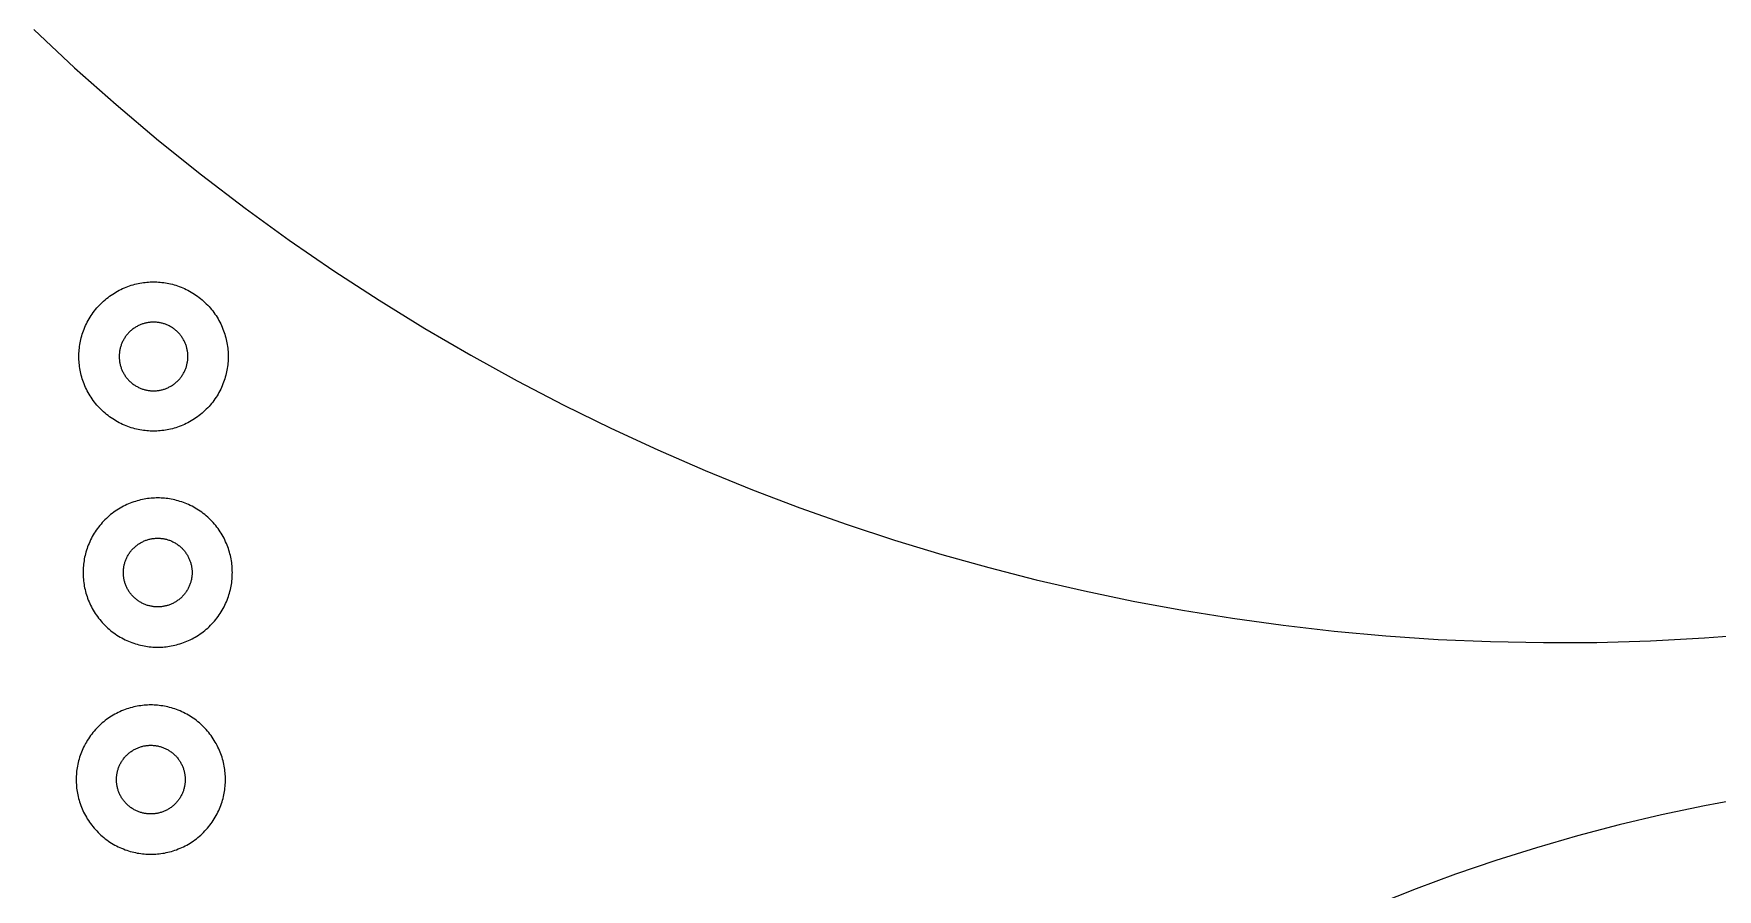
# Model space of a CAD drawing. Header units: millimetres. Extents: x -200 to 233, y -111 to 195.
# Drawn here: x 13.41 to 62.43, y 34.5 to 59.41 of the extents above; entities that cross this region are included whole.
import ezdxf

# ---------------------------------------------------------------- set-up
doc = ezdxf.new("R2010")
doc.units = ezdxf.units.MM
doc.header["$MEASUREMENT"] = 0
doc.layers.add('Default', color=18, linetype='Continuous', true_color=0x000000)

msp = doc.modelspace()

# ---------------------------------------------------------------- linework, layer by layer
at = {"layer": 'Default', "color": 1, "true_color": 0xff0000}
for points in [[(13.412, 59.531), (14.599, 58.421), (15.81, 57.346), (17.042, 56.305), (18.294, 55.301), (19.564, 54.333), (20.852, 53.401), (22.154, 52.507), (23.471, 51.649), (24.801, 50.829), (26.142, 50.046), (27.492, 49.301), (28.85, 48.593), (30.215, 47.923), (31.586, 47.289), (32.96, 46.692), (34.337, 46.132), (35.716, 45.608), (37.094, 45.12), (38.472, 44.667), (39.847, 44.249), (41.22, 43.865), (42.6, 43.511), (44, 43.186), (45.42, 42.889), (46.858, 42.623), (48.314, 42.387), (49.786, 42.184), (51.275, 42.013), (52.779, 41.877), (54.296, 41.775), (55.826, 41.709), (57.368, 41.679), (58.921, 41.687), (60.482, 41.732), (62.051, 41.816), (63.627, 41.94)], [(63.311, 37.161), (62.052, 36.927), (60.807, 36.664), (59.575, 36.372), (58.359, 36.052), (57.159, 35.706), (55.975, 35.333), (54.809, 34.935), (53.661, 34.513), (52.532, 34.068)]]:
    msp.add_lwpolyline(points, dxfattribs=at)
for points in [[(14.729, 50.011), (14.729, 50.06), (14.731, 50.108), (14.734, 50.157), (14.738, 50.207), (14.743, 50.256), (14.749, 50.306), (14.756, 50.356), (14.765, 50.407), (14.775, 50.457), (14.786, 50.508), (14.799, 50.559), (14.813, 50.609), (14.828, 50.66), (14.844, 50.71), (14.862, 50.761), (14.881, 50.811), (14.902, 50.861), (14.924, 50.911), (14.947, 50.96), (14.972, 51.009), (14.997, 51.058), (15.025, 51.106), (15.053, 51.153), (15.083, 51.2), (15.114, 51.247), (15.146, 51.292), (15.18, 51.337), (15.215, 51.381), (15.251, 51.424), (15.288, 51.466), (15.326, 51.508), (15.365, 51.548), (15.406, 51.587), (15.447, 51.625), (15.489, 51.662), (15.532, 51.698), (15.576, 51.733), (15.621, 51.767), (15.666, 51.799), (15.713, 51.83), (15.76, 51.86), (15.807, 51.888), (15.855, 51.916), (15.904, 51.942), (15.953, 51.966), (16.002, 51.989), (16.052, 52.011), (16.102, 52.032), (16.152, 52.051), (16.203, 52.069), (16.253, 52.085), (16.304, 52.1), (16.355, 52.114), (16.405, 52.127), (16.456, 52.138), (16.506, 52.148), (16.557, 52.157), (16.607, 52.164), (16.657, 52.17), (16.707, 52.176), (16.756, 52.179), (16.805, 52.182), (16.854, 52.184), (16.902, 52.184), (16.95, 52.184), (16.999, 52.182), (17.048, 52.179), (17.097, 52.176), (17.147, 52.17), (17.197, 52.164), (17.247, 52.157), (17.297, 52.148), (17.348, 52.138), (17.398, 52.127), (17.449, 52.114), (17.5, 52.1), (17.55, 52.085), (17.601, 52.069), (17.651, 52.051), (17.702, 52.032), (17.752, 52.011), (17.801, 51.989), (17.851, 51.966), (17.9, 51.942), (17.948, 51.916), (17.997, 51.888), (18.044, 51.86), (18.091, 51.83), (18.137, 51.799), (18.183, 51.767), (18.228, 51.733), (18.272, 51.698), (18.315, 51.662), (18.357, 51.625), (18.398, 51.587), (18.438, 51.548), (18.478, 51.508), (18.516, 51.466), (18.553, 51.424), (18.589, 51.381), (18.624, 51.337), (18.657, 51.292), (18.69, 51.247), (18.721, 51.2), (18.75, 51.153), (18.779, 51.106), (18.806, 51.058), (18.832, 51.009), (18.857, 50.96), (18.88, 50.911), (18.902, 50.861), (18.922, 50.811), (18.941, 50.761), (18.959, 50.71), (18.976, 50.66), (18.991, 50.609), (19.005, 50.559), (19.017, 50.508), (19.029, 50.457), (19.039, 50.407), (19.047, 50.356), (19.055, 50.306), (19.061, 50.256), (19.066, 50.207), (19.07, 50.157), (19.073, 50.108), (19.074, 50.06), (19.075, 50.011), (19.074, 49.963), (19.073, 49.914), (19.07, 49.865), (19.066, 49.816), (19.061, 49.766), (19.055, 49.716), (19.047, 49.666), (19.039, 49.616), (19.029, 49.565), (19.017, 49.515), (19.005, 49.464), (18.991, 49.413), (18.976, 49.363), (18.959, 49.312), (18.941, 49.262), (18.922, 49.211), (18.902, 49.161), (18.88, 49.112), (18.857, 49.062), (18.832, 49.013), (18.806, 48.965), (18.779, 48.917), (18.75, 48.869), (18.721, 48.822), (18.69, 48.776), (18.657, 48.73), (18.624, 48.686), (18.589, 48.642), (18.553, 48.598), (18.516, 48.556), (18.478, 48.515), (18.438, 48.475), (18.398, 48.435), (18.357, 48.397), (18.315, 48.36), (18.272, 48.324), (18.228, 48.289), (18.183, 48.256), (18.137, 48.224), (18.091, 48.192), (18.044, 48.163), (17.997, 48.134), (17.948, 48.107), (17.9, 48.081), (17.851, 48.056), (17.801, 48.033), (17.752, 48.011), (17.702, 47.991), (17.651, 47.972), (17.601, 47.954), (17.55, 47.937), (17.5, 47.922), (17.449, 47.908), (17.398, 47.896), (17.348, 47.884), (17.297, 47.875), (17.247, 47.866), (17.197, 47.858), (17.147, 47.852), (17.097, 47.847), (17.048, 47.843), (16.999, 47.84), (16.95, 47.839), (16.902, 47.838), (16.854, 47.839), (16.805, 47.84), (16.756, 47.843), (16.707, 47.847), (16.657, 47.852), (16.607, 47.858), (16.557, 47.866), (16.506, 47.875), (16.456, 47.884), (16.405, 47.896), (16.355, 47.908), (16.304, 47.922), (16.253, 47.937), (16.203, 47.954), (16.152, 47.972), (16.102, 47.991), (16.052, 48.011), (16.002, 48.033), (15.953, 48.056), (15.904, 48.081), (15.855, 48.107), (15.807, 48.134), (15.76, 48.163), (15.713, 48.192), (15.666, 48.224), (15.621, 48.256), (15.576, 48.289), (15.532, 48.324), (15.489, 48.36), (15.447, 48.397), (15.406, 48.435), (15.365, 48.475), (15.326, 48.515), (15.288, 48.556), (15.251, 48.598), (15.215, 48.642), (15.18, 48.686), (15.146, 48.73), (15.114, 48.776), (15.083, 48.822), (15.053, 48.869), (15.025, 48.917), (14.997, 48.965), (14.972, 49.013), (14.947, 49.062), (14.924, 49.112), (14.902, 49.161), (14.881, 49.211), (14.862, 49.262), (14.844, 49.312), (14.828, 49.363), (14.813, 49.413), (14.799, 49.464), (14.786, 49.515), (14.775, 49.565), (14.765, 49.616), (14.756, 49.666), (14.749, 49.716), (14.743, 49.766), (14.738, 49.816), (14.734, 49.865), (14.731, 49.914), (14.729, 49.963)], [(15.902, 50.011), (15.902, 49.989), (15.903, 49.967), (15.904, 49.944), (15.906, 49.921), (15.908, 49.899), (15.911, 49.876), (15.915, 49.853), (15.919, 49.829), (15.923, 49.806), (15.928, 49.783), (15.934, 49.759), (15.94, 49.736), (15.947, 49.713), (15.955, 49.69), (15.963, 49.666), (15.972, 49.643), (15.981, 49.62), (15.992, 49.597), (16.002, 49.575), (16.014, 49.552), (16.025, 49.53), (16.038, 49.508), (16.051, 49.486), (16.065, 49.464), (16.079, 49.443), (16.094, 49.422), (16.109, 49.401), (16.125, 49.381), (16.142, 49.361), (16.159, 49.342), (16.177, 49.323), (16.195, 49.304), (16.213, 49.286), (16.232, 49.269), (16.252, 49.251), (16.272, 49.235), (16.292, 49.219), (16.312, 49.203), (16.333, 49.189), (16.355, 49.174), (16.376, 49.161), (16.398, 49.147), (16.42, 49.135), (16.443, 49.123), (16.465, 49.112), (16.488, 49.101), (16.511, 49.091), (16.534, 49.081), (16.557, 49.073), (16.58, 49.064), (16.603, 49.057), (16.627, 49.05), (16.65, 49.044), (16.673, 49.038), (16.697, 49.033), (16.72, 49.028), (16.743, 49.024), (16.766, 49.021), (16.789, 49.018), (16.812, 49.015), (16.835, 49.014), (16.857, 49.012), (16.88, 49.012), (16.902, 49.011), (16.924, 49.012), (16.946, 49.012), (16.969, 49.014), (16.992, 49.015), (17.015, 49.018), (17.038, 49.021), (17.061, 49.024), (17.084, 49.028), (17.107, 49.033), (17.13, 49.038), (17.154, 49.044), (17.177, 49.05), (17.2, 49.057), (17.224, 49.064), (17.247, 49.073), (17.27, 49.081), (17.293, 49.091), (17.316, 49.101), (17.339, 49.112), (17.361, 49.123), (17.383, 49.135), (17.406, 49.147), (17.427, 49.161), (17.449, 49.174), (17.47, 49.189), (17.491, 49.203), (17.512, 49.219), (17.532, 49.235), (17.552, 49.251), (17.571, 49.269), (17.59, 49.286), (17.609, 49.304), (17.627, 49.323), (17.645, 49.342), (17.662, 49.361), (17.678, 49.381), (17.694, 49.401), (17.71, 49.422), (17.725, 49.443), (17.739, 49.464), (17.753, 49.486), (17.766, 49.508), (17.778, 49.53), (17.79, 49.552), (17.801, 49.575), (17.812, 49.597), (17.822, 49.62), (17.832, 49.643), (17.84, 49.666), (17.849, 49.69), (17.856, 49.713), (17.863, 49.736), (17.87, 49.759), (17.875, 49.783), (17.881, 49.806), (17.885, 49.829), (17.889, 49.853), (17.893, 49.876), (17.895, 49.899), (17.898, 49.921), (17.9, 49.944), (17.901, 49.967), (17.902, 49.989), (17.902, 50.011), (17.902, 50.033), (17.901, 50.056), (17.9, 50.078), (17.898, 50.101), (17.895, 50.124), (17.893, 50.147), (17.889, 50.17), (17.885, 50.193), (17.881, 50.216), (17.875, 50.24), (17.87, 50.263), (17.863, 50.286), (17.856, 50.31), (17.849, 50.333), (17.84, 50.356), (17.832, 50.379), (17.822, 50.402), (17.812, 50.425), (17.801, 50.448), (17.79, 50.471), (17.778, 50.493), (17.766, 50.515), (17.753, 50.537), (17.739, 50.558), (17.725, 50.58), (17.71, 50.601), (17.694, 50.621), (17.678, 50.642), (17.662, 50.661), (17.645, 50.681), (17.627, 50.7), (17.609, 50.718), (17.59, 50.736), (17.571, 50.754), (17.552, 50.771), (17.532, 50.788), (17.512, 50.804), (17.491, 50.819), (17.47, 50.834), (17.449, 50.848), (17.427, 50.862), (17.406, 50.875), (17.383, 50.888), (17.361, 50.9), (17.339, 50.911), (17.316, 50.922), (17.293, 50.932), (17.27, 50.941), (17.247, 50.95), (17.224, 50.958), (17.2, 50.966), (17.177, 50.973), (17.154, 50.979), (17.13, 50.985), (17.107, 50.99), (17.084, 50.995), (17.061, 50.999), (17.038, 51.002), (17.015, 51.005), (16.992, 51.007), (16.969, 51.009), (16.946, 51.01), (16.924, 51.011), (16.902, 51.011), (16.88, 51.011), (16.857, 51.01), (16.835, 51.009), (16.812, 51.007), (16.789, 51.005), (16.766, 51.002), (16.743, 50.999), (16.72, 50.995), (16.697, 50.99), (16.673, 50.985), (16.65, 50.979), (16.627, 50.973), (16.603, 50.966), (16.58, 50.958), (16.557, 50.95), (16.534, 50.941), (16.511, 50.932), (16.488, 50.922), (16.465, 50.911), (16.443, 50.9), (16.42, 50.888), (16.398, 50.875), (16.376, 50.862), (16.355, 50.848), (16.333, 50.834), (16.312, 50.819), (16.292, 50.804), (16.272, 50.788), (16.252, 50.771), (16.232, 50.754), (16.213, 50.736), (16.195, 50.718), (16.177, 50.7), (16.159, 50.681), (16.142, 50.661), (16.125, 50.642), (16.109, 50.621), (16.094, 50.601), (16.079, 50.58), (16.065, 50.558), (16.051, 50.537), (16.038, 50.515), (16.025, 50.493), (16.014, 50.471), (16.002, 50.448), (15.992, 50.425), (15.981, 50.402), (15.972, 50.379), (15.963, 50.356), (15.955, 50.333), (15.947, 50.31), (15.94, 50.286), (15.934, 50.263), (15.928, 50.24), (15.923, 50.216), (15.919, 50.193), (15.915, 50.17), (15.911, 50.147), (15.908, 50.124), (15.906, 50.101), (15.904, 50.078), (15.903, 50.056), (15.902, 50.033)], [(19.196, 43.719), (19.195, 43.768), (19.194, 43.816), (19.191, 43.865), (19.187, 43.915), (19.182, 43.964), (19.176, 44.014), (19.168, 44.064), (19.16, 44.115), (19.15, 44.165), (19.138, 44.216), (19.126, 44.267), (19.112, 44.317), (19.097, 44.368), (19.08, 44.419), (19.063, 44.469), (19.043, 44.519), (19.023, 44.569), (19.001, 44.619), (18.978, 44.668), (18.953, 44.717), (18.927, 44.766), (18.9, 44.814), (18.872, 44.862), (18.842, 44.908), (18.811, 44.955), (18.778, 45), (18.745, 45.045), (18.71, 45.089), (18.674, 45.132), (18.637, 45.174), (18.599, 45.216), (18.559, 45.256), (18.519, 45.295), (18.478, 45.333), (18.436, 45.37), (18.393, 45.406), (18.349, 45.441), (18.304, 45.475), (18.258, 45.507), (18.212, 45.538), (18.165, 45.568), (18.118, 45.596), (18.07, 45.624), (18.021, 45.65), (17.972, 45.674), (17.923, 45.697), (17.873, 45.719), (17.823, 45.74), (17.773, 45.759), (17.722, 45.777), (17.671, 45.793), (17.621, 45.808), (17.57, 45.822), (17.519, 45.835), (17.469, 45.846), (17.418, 45.856), (17.368, 45.865), (17.318, 45.872), (17.268, 45.879), (17.218, 45.884), (17.169, 45.887), (17.12, 45.89), (17.071, 45.892), (17.023, 45.892), (16.975, 45.892), (16.926, 45.89), (16.877, 45.887), (16.828, 45.884), (16.778, 45.879), (16.728, 45.872), (16.678, 45.865), (16.627, 45.856), (16.577, 45.846), (16.526, 45.835), (16.476, 45.822), (16.425, 45.808), (16.374, 45.793), (16.324, 45.777), (16.273, 45.759), (16.223, 45.74), (16.173, 45.719), (16.123, 45.697), (16.074, 45.674), (16.025, 45.65), (15.976, 45.624), (15.928, 45.596), (15.881, 45.568), (15.834, 45.538), (15.788, 45.507), (15.742, 45.475), (15.697, 45.441), (15.653, 45.406), (15.61, 45.37), (15.568, 45.333), (15.527, 45.295), (15.486, 45.256), (15.447, 45.216), (15.409, 45.174), (15.372, 45.132), (15.336, 45.089), (15.301, 45.045), (15.267, 45), (15.235, 44.955), (15.204, 44.908), (15.174, 44.862), (15.146, 44.814), (15.119, 44.766), (15.093, 44.717), (15.068, 44.668), (15.045, 44.619), (15.023, 44.569), (15.002, 44.519), (14.983, 44.469), (14.965, 44.419), (14.949, 44.368), (14.934, 44.317), (14.92, 44.267), (14.907, 44.216), (14.896, 44.165), (14.886, 44.115), (14.877, 44.064), (14.87, 44.014), (14.864, 43.964), (14.859, 43.915), (14.855, 43.865), (14.852, 43.816), (14.85, 43.768), (14.85, 43.719), (14.85, 43.671), (14.852, 43.622), (14.855, 43.573), (14.859, 43.524), (14.864, 43.474), (14.87, 43.424), (14.877, 43.374), (14.886, 43.324), (14.896, 43.273), (14.907, 43.223), (14.92, 43.172), (14.934, 43.121), (14.949, 43.071), (14.965, 43.02), (14.983, 42.97), (15.002, 42.919), (15.023, 42.869), (15.045, 42.82), (15.068, 42.77), (15.093, 42.721), (15.119, 42.673), (15.146, 42.625), (15.174, 42.577), (15.204, 42.53), (15.235, 42.484), (15.267, 42.438), (15.301, 42.394), (15.336, 42.35), (15.372, 42.307), (15.409, 42.264), (15.447, 42.223), (15.486, 42.183), (15.527, 42.143), (15.568, 42.105), (15.61, 42.068), (15.653, 42.032), (15.697, 41.998), (15.742, 41.964), (15.788, 41.932), (15.834, 41.9), (15.881, 41.871), (15.928, 41.842), (15.976, 41.815), (16.025, 41.789), (16.074, 41.764), (16.123, 41.741), (16.173, 41.719), (16.223, 41.699), (16.273, 41.68), (16.324, 41.662), (16.374, 41.645), (16.425, 41.63), (16.476, 41.616), (16.526, 41.604), (16.577, 41.593), (16.627, 41.583), (16.678, 41.574), (16.728, 41.566), (16.778, 41.56), (16.828, 41.555), (16.877, 41.551), (16.926, 41.548), (16.975, 41.547), (17.023, 41.546), (17.071, 41.547), (17.12, 41.548), (17.169, 41.551), (17.218, 41.555), (17.268, 41.56), (17.318, 41.566), (17.368, 41.574), (17.418, 41.583), (17.469, 41.593), (17.519, 41.604), (17.57, 41.616), (17.621, 41.63), (17.671, 41.645), (17.722, 41.662), (17.773, 41.68), (17.823, 41.699), (17.873, 41.719), (17.923, 41.741), (17.972, 41.764), (18.021, 41.789), (18.07, 41.815), (18.118, 41.842), (18.165, 41.871), (18.212, 41.9), (18.258, 41.932), (18.304, 41.964), (18.349, 41.998), (18.393, 42.032), (18.436, 42.068), (18.478, 42.105), (18.519, 42.143), (18.559, 42.183), (18.599, 42.223), (18.637, 42.264), (18.674, 42.307), (18.71, 42.35), (18.745, 42.394), (18.778, 42.438), (18.811, 42.484), (18.842, 42.53), (18.872, 42.577), (18.9, 42.625), (18.927, 42.673), (18.953, 42.721), (18.978, 42.77), (19.001, 42.82), (19.023, 42.869), (19.043, 42.919), (19.063, 42.97), (19.08, 43.02), (19.097, 43.071), (19.112, 43.121), (19.126, 43.172), (19.138, 43.223), (19.15, 43.273), (19.16, 43.324), (19.168, 43.374), (19.176, 43.424), (19.182, 43.474), (19.187, 43.524), (19.191, 43.573), (19.194, 43.622), (19.195, 43.671)], [(18.023, 43.719), (18.023, 43.697), (18.022, 43.675), (18.021, 43.652), (18.019, 43.629), (18.017, 43.607), (18.014, 43.584), (18.01, 43.561), (18.006, 43.537), (18.002, 43.514), (17.996, 43.491), (17.991, 43.467), (17.984, 43.444), (17.977, 43.421), (17.97, 43.398), (17.962, 43.374), (17.953, 43.351), (17.943, 43.328), (17.933, 43.305), (17.922, 43.283), (17.911, 43.26), (17.899, 43.238), (17.887, 43.216), (17.874, 43.194), (17.86, 43.172), (17.846, 43.151), (17.831, 43.13), (17.815, 43.109), (17.799, 43.089), (17.783, 43.069), (17.766, 43.05), (17.748, 43.031), (17.73, 43.012), (17.711, 42.994), (17.692, 42.977), (17.673, 42.96), (17.653, 42.943), (17.633, 42.927), (17.612, 42.912), (17.591, 42.897), (17.57, 42.882), (17.549, 42.869), (17.527, 42.855), (17.505, 42.843), (17.482, 42.831), (17.46, 42.82), (17.437, 42.809), (17.414, 42.799), (17.391, 42.79), (17.368, 42.781), (17.345, 42.773), (17.321, 42.765), (17.298, 42.758), (17.275, 42.752), (17.251, 42.746), (17.228, 42.741), (17.205, 42.736), (17.182, 42.732), (17.159, 42.729), (17.136, 42.726), (17.113, 42.723), (17.09, 42.722), (17.067, 42.72), (17.045, 42.72), (17.023, 42.719), (17.001, 42.72), (16.978, 42.72), (16.956, 42.722), (16.933, 42.723), (16.91, 42.726), (16.887, 42.729), (16.864, 42.732), (16.841, 42.736), (16.818, 42.741), (16.794, 42.746), (16.771, 42.752), (16.748, 42.758), (16.724, 42.765), (16.701, 42.773), (16.678, 42.781), (16.655, 42.79), (16.632, 42.799), (16.609, 42.809), (16.586, 42.82), (16.564, 42.831), (16.541, 42.843), (16.519, 42.855), (16.497, 42.869), (16.476, 42.882), (16.454, 42.897), (16.433, 42.912), (16.413, 42.927), (16.393, 42.943), (16.373, 42.96), (16.353, 42.977), (16.334, 42.994), (16.316, 43.012), (16.298, 43.031), (16.28, 43.05), (16.263, 43.069), (16.247, 43.089), (16.231, 43.109), (16.215, 43.13), (16.2, 43.151), (16.186, 43.172), (16.172, 43.194), (16.159, 43.216), (16.147, 43.238), (16.135, 43.26), (16.123, 43.283), (16.113, 43.305), (16.103, 43.328), (16.093, 43.351), (16.084, 43.374), (16.076, 43.398), (16.068, 43.421), (16.061, 43.444), (16.055, 43.467), (16.049, 43.491), (16.044, 43.514), (16.04, 43.537), (16.036, 43.561), (16.032, 43.584), (16.029, 43.607), (16.027, 43.629), (16.025, 43.652), (16.024, 43.675), (16.023, 43.697), (16.023, 43.719), (16.023, 43.742), (16.024, 43.764), (16.025, 43.786), (16.027, 43.809), (16.029, 43.832), (16.032, 43.855), (16.036, 43.878), (16.04, 43.901), (16.044, 43.925), (16.049, 43.948), (16.055, 43.971), (16.061, 43.994), (16.068, 44.018), (16.076, 44.041), (16.084, 44.064), (16.093, 44.087), (16.103, 44.11), (16.113, 44.133), (16.123, 44.156), (16.135, 44.179), (16.147, 44.201), (16.159, 44.223), (16.172, 44.245), (16.186, 44.267), (16.2, 44.288), (16.215, 44.309), (16.231, 44.329), (16.247, 44.35), (16.263, 44.369), (16.28, 44.389), (16.298, 44.408), (16.316, 44.426), (16.334, 44.444), (16.353, 44.462), (16.373, 44.479), (16.393, 44.496), (16.413, 44.512), (16.433, 44.527), (16.454, 44.542), (16.476, 44.556), (16.497, 44.57), (16.519, 44.583), (16.541, 44.596), (16.564, 44.608), (16.586, 44.619), (16.609, 44.63), (16.632, 44.64), (16.655, 44.649), (16.678, 44.658), (16.701, 44.666), (16.724, 44.674), (16.748, 44.681), (16.771, 44.687), (16.794, 44.693), (16.818, 44.698), (16.841, 44.703), (16.864, 44.707), (16.887, 44.71), (16.91, 44.713), (16.933, 44.715), (16.956, 44.717), (16.978, 44.718), (17.001, 44.719), (17.023, 44.719), (17.045, 44.719), (17.067, 44.718), (17.09, 44.717), (17.113, 44.715), (17.136, 44.713), (17.159, 44.71), (17.182, 44.707), (17.205, 44.703), (17.228, 44.698), (17.251, 44.693), (17.275, 44.687), (17.298, 44.681), (17.321, 44.674), (17.345, 44.666), (17.368, 44.658), (17.391, 44.649), (17.414, 44.64), (17.437, 44.63), (17.46, 44.619), (17.482, 44.608), (17.505, 44.596), (17.527, 44.583), (17.549, 44.57), (17.57, 44.556), (17.591, 44.542), (17.612, 44.527), (17.633, 44.512), (17.653, 44.496), (17.673, 44.479), (17.692, 44.462), (17.711, 44.444), (17.73, 44.426), (17.748, 44.408), (17.766, 44.389), (17.783, 44.369), (17.799, 44.35), (17.815, 44.329), (17.831, 44.309), (17.846, 44.288), (17.86, 44.267), (17.874, 44.245), (17.887, 44.223), (17.899, 44.201), (17.911, 44.179), (17.922, 44.156), (17.933, 44.133), (17.943, 44.11), (17.953, 44.087), (17.962, 44.064), (17.97, 44.041), (17.977, 44.018), (17.984, 43.994), (17.991, 43.971), (17.996, 43.948), (18.002, 43.925), (18.006, 43.901), (18.01, 43.878), (18.014, 43.855), (18.017, 43.832), (18.019, 43.809), (18.021, 43.786), (18.022, 43.764), (18.023, 43.742)], [(18.995, 37.69), (18.994, 37.738), (18.993, 37.787), (18.99, 37.836), (18.986, 37.885), (18.981, 37.935), (18.975, 37.985), (18.967, 38.035), (18.959, 38.086), (18.949, 38.136), (18.937, 38.187), (18.925, 38.237), (18.911, 38.288), (18.896, 38.339), (18.879, 38.389), (18.862, 38.44), (18.842, 38.49), (18.822, 38.54), (18.8, 38.59), (18.777, 38.639), (18.752, 38.688), (18.726, 38.737), (18.699, 38.785), (18.671, 38.832), (18.641, 38.879), (18.61, 38.925), (18.577, 38.971), (18.544, 39.016), (18.509, 39.06), (18.473, 39.103), (18.436, 39.145), (18.398, 39.186), (18.358, 39.227), (18.318, 39.266), (18.277, 39.304), (18.235, 39.341), (18.192, 39.377), (18.148, 39.412), (18.103, 39.446), (18.057, 39.478), (18.011, 39.509), (17.964, 39.539), (17.917, 39.567), (17.869, 39.594), (17.82, 39.62), (17.771, 39.645), (17.722, 39.668), (17.672, 39.69), (17.622, 39.711), (17.572, 39.73), (17.521, 39.748), (17.471, 39.764), (17.42, 39.779), (17.369, 39.793), (17.318, 39.806), (17.268, 39.817), (17.217, 39.827), (17.167, 39.836), (17.117, 39.843), (17.067, 39.849), (17.017, 39.854), (16.968, 39.858), (16.919, 39.861), (16.87, 39.863), (16.822, 39.863), (16.774, 39.863), (16.725, 39.861), (16.676, 39.858), (16.627, 39.854), (16.577, 39.849), (16.527, 39.843), (16.477, 39.836), (16.427, 39.827), (16.376, 39.817), (16.325, 39.806), (16.275, 39.793), (16.224, 39.779), (16.173, 39.764), (16.123, 39.748), (16.072, 39.73), (16.022, 39.711), (15.972, 39.69), (15.922, 39.668), (15.873, 39.645), (15.824, 39.62), (15.775, 39.594), (15.727, 39.567), (15.68, 39.539), (15.633, 39.509), (15.587, 39.478), (15.541, 39.446), (15.496, 39.412), (15.452, 39.377), (15.409, 39.341), (15.367, 39.304), (15.326, 39.266), (15.285, 39.227), (15.246, 39.186), (15.208, 39.145), (15.171, 39.103), (15.135, 39.06), (15.1, 39.016), (15.067, 38.971), (15.034, 38.925), (15.003, 38.879), (14.973, 38.832), (14.945, 38.785), (14.918, 38.737), (14.892, 38.688), (14.867, 38.639), (14.844, 38.59), (14.822, 38.54), (14.801, 38.49), (14.782, 38.44), (14.764, 38.389), (14.748, 38.339), (14.733, 38.288), (14.719, 38.237), (14.706, 38.187), (14.695, 38.136), (14.685, 38.086), (14.676, 38.035), (14.669, 37.985), (14.663, 37.935), (14.658, 37.885), (14.654, 37.836), (14.651, 37.787), (14.649, 37.738), (14.649, 37.69), (14.649, 37.642), (14.651, 37.593), (14.654, 37.544), (14.658, 37.495), (14.663, 37.445), (14.669, 37.395), (14.676, 37.345), (14.685, 37.295), (14.695, 37.244), (14.706, 37.194), (14.719, 37.143), (14.733, 37.092), (14.748, 37.042), (14.764, 36.991), (14.782, 36.94), (14.801, 36.89), (14.822, 36.84), (14.844, 36.79), (14.867, 36.741), (14.892, 36.692), (14.918, 36.643), (14.945, 36.595), (14.973, 36.548), (15.003, 36.501), (15.034, 36.455), (15.067, 36.409), (15.1, 36.364), (15.135, 36.32), (15.171, 36.277), (15.208, 36.235), (15.246, 36.194), (15.285, 36.154), (15.326, 36.114), (15.367, 36.076), (15.409, 36.039), (15.452, 36.003), (15.496, 35.968), (15.541, 35.935), (15.587, 35.902), (15.633, 35.871), (15.68, 35.841), (15.727, 35.813), (15.775, 35.786), (15.824, 35.76), (15.873, 35.735), (15.922, 35.712), (15.972, 35.69), (16.022, 35.67), (16.072, 35.65), (16.123, 35.633), (16.173, 35.616), (16.224, 35.601), (16.275, 35.587), (16.325, 35.575), (16.376, 35.563), (16.427, 35.553), (16.477, 35.545), (16.527, 35.537), (16.577, 35.531), (16.627, 35.526), (16.676, 35.522), (16.725, 35.519), (16.774, 35.518), (16.822, 35.517), (16.87, 35.518), (16.919, 35.519), (16.968, 35.522), (17.017, 35.526), (17.067, 35.531), (17.117, 35.537), (17.167, 35.545), (17.217, 35.553), (17.268, 35.563), (17.318, 35.575), (17.369, 35.587), (17.42, 35.601), (17.471, 35.616), (17.521, 35.633), (17.572, 35.65), (17.622, 35.67), (17.672, 35.69), (17.722, 35.712), (17.771, 35.735), (17.82, 35.76), (17.869, 35.786), (17.917, 35.813), (17.964, 35.841), (18.011, 35.871), (18.057, 35.902), (18.103, 35.935), (18.148, 35.968), (18.192, 36.003), (18.235, 36.039), (18.277, 36.076), (18.318, 36.114), (18.358, 36.154), (18.398, 36.194), (18.436, 36.235), (18.473, 36.277), (18.509, 36.32), (18.544, 36.364), (18.577, 36.409), (18.61, 36.455), (18.641, 36.501), (18.671, 36.548), (18.699, 36.595), (18.726, 36.643), (18.752, 36.692), (18.777, 36.741), (18.8, 36.79), (18.822, 36.84), (18.842, 36.89), (18.862, 36.94), (18.879, 36.991), (18.896, 37.042), (18.911, 37.092), (18.925, 37.143), (18.937, 37.194), (18.949, 37.244), (18.959, 37.295), (18.967, 37.345), (18.975, 37.395), (18.981, 37.445), (18.986, 37.495), (18.99, 37.544), (18.993, 37.593), (18.994, 37.642)], [(17.822, 37.69), (17.822, 37.668), (17.821, 37.646), (17.82, 37.623), (17.818, 37.6), (17.816, 37.577), (17.813, 37.554), (17.809, 37.531), (17.805, 37.508), (17.801, 37.485), (17.795, 37.462), (17.79, 37.438), (17.783, 37.415), (17.776, 37.392), (17.769, 37.368), (17.761, 37.345), (17.752, 37.322), (17.742, 37.299), (17.732, 37.276), (17.722, 37.253), (17.71, 37.231), (17.698, 37.208), (17.686, 37.186), (17.673, 37.164), (17.659, 37.143), (17.645, 37.122), (17.63, 37.101), (17.614, 37.08), (17.598, 37.06), (17.582, 37.04), (17.565, 37.021), (17.547, 37.002), (17.529, 36.983), (17.51, 36.965), (17.491, 36.947), (17.472, 36.93), (17.452, 36.914), (17.432, 36.898), (17.411, 36.882), (17.39, 36.867), (17.369, 36.853), (17.348, 36.839), (17.326, 36.826), (17.304, 36.814), (17.281, 36.802), (17.259, 36.791), (17.236, 36.78), (17.213, 36.77), (17.19, 36.76), (17.167, 36.751), (17.144, 36.743), (17.12, 36.736), (17.097, 36.729), (17.074, 36.722), (17.05, 36.717), (17.027, 36.711), (17.004, 36.707), (16.981, 36.703), (16.958, 36.699), (16.935, 36.696), (16.912, 36.694), (16.889, 36.692), (16.866, 36.691), (16.844, 36.69), (16.822, 36.69), (16.8, 36.69), (16.777, 36.691), (16.755, 36.692), (16.732, 36.694), (16.709, 36.696), (16.686, 36.699), (16.663, 36.703), (16.64, 36.707), (16.617, 36.711), (16.593, 36.717), (16.57, 36.722), (16.547, 36.729), (16.523, 36.736), (16.5, 36.743), (16.477, 36.751), (16.454, 36.76), (16.431, 36.77), (16.408, 36.78), (16.385, 36.791), (16.363, 36.802), (16.34, 36.814), (16.318, 36.826), (16.296, 36.839), (16.275, 36.853), (16.253, 36.867), (16.232, 36.882), (16.212, 36.898), (16.192, 36.914), (16.172, 36.93), (16.152, 36.947), (16.133, 36.965), (16.115, 36.983), (16.097, 37.002), (16.079, 37.021), (16.062, 37.04), (16.046, 37.06), (16.03, 37.08), (16.014, 37.101), (15.999, 37.122), (15.985, 37.143), (15.971, 37.164), (15.958, 37.186), (15.946, 37.208), (15.934, 37.231), (15.922, 37.253), (15.912, 37.276), (15.902, 37.299), (15.892, 37.322), (15.883, 37.345), (15.875, 37.368), (15.868, 37.392), (15.861, 37.415), (15.854, 37.438), (15.848, 37.462), (15.843, 37.485), (15.839, 37.508), (15.835, 37.531), (15.831, 37.554), (15.828, 37.577), (15.826, 37.6), (15.824, 37.623), (15.823, 37.646), (15.822, 37.668), (15.822, 37.69), (15.822, 37.712), (15.823, 37.735), (15.824, 37.757), (15.826, 37.78), (15.828, 37.803), (15.831, 37.826), (15.835, 37.849), (15.839, 37.872), (15.843, 37.895), (15.848, 37.919), (15.854, 37.942), (15.861, 37.965), (15.868, 37.989), (15.875, 38.012), (15.883, 38.035), (15.892, 38.058), (15.902, 38.081), (15.912, 38.104), (15.922, 38.127), (15.934, 38.149), (15.946, 38.172), (15.958, 38.194), (15.971, 38.216), (15.985, 38.237), (15.999, 38.259), (16.014, 38.28), (16.03, 38.3), (16.046, 38.32), (16.062, 38.34), (16.079, 38.36), (16.097, 38.379), (16.115, 38.397), (16.133, 38.415), (16.152, 38.433), (16.172, 38.45), (16.192, 38.466), (16.212, 38.482), (16.232, 38.498), (16.253, 38.513), (16.275, 38.527), (16.296, 38.541), (16.318, 38.554), (16.34, 38.566), (16.363, 38.578), (16.385, 38.59), (16.408, 38.6), (16.431, 38.61), (16.454, 38.62), (16.477, 38.629), (16.5, 38.637), (16.523, 38.645), (16.547, 38.652), (16.57, 38.658), (16.593, 38.664), (16.617, 38.669), (16.64, 38.673), (16.663, 38.677), (16.686, 38.681), (16.709, 38.684), (16.732, 38.686), (16.755, 38.688), (16.777, 38.689), (16.8, 38.69), (16.822, 38.69), (16.844, 38.69), (16.866, 38.689), (16.889, 38.688), (16.912, 38.686), (16.935, 38.684), (16.958, 38.681), (16.981, 38.677), (17.004, 38.673), (17.027, 38.669), (17.05, 38.664), (17.074, 38.658), (17.097, 38.652), (17.12, 38.645), (17.144, 38.637), (17.167, 38.629), (17.19, 38.62), (17.213, 38.61), (17.236, 38.6), (17.259, 38.59), (17.281, 38.578), (17.304, 38.566), (17.326, 38.554), (17.348, 38.541), (17.369, 38.527), (17.39, 38.513), (17.411, 38.498), (17.432, 38.482), (17.452, 38.466), (17.472, 38.45), (17.491, 38.433), (17.51, 38.415), (17.529, 38.397), (17.547, 38.379), (17.565, 38.36), (17.582, 38.34), (17.598, 38.32), (17.614, 38.3), (17.63, 38.28), (17.645, 38.259), (17.659, 38.237), (17.673, 38.216), (17.686, 38.194), (17.698, 38.172), (17.71, 38.149), (17.722, 38.127), (17.732, 38.104), (17.742, 38.081), (17.752, 38.058), (17.761, 38.035), (17.769, 38.012), (17.776, 37.989), (17.783, 37.965), (17.79, 37.942), (17.795, 37.919), (17.801, 37.895), (17.805, 37.872), (17.809, 37.849), (17.813, 37.826), (17.816, 37.803), (17.818, 37.78), (17.82, 37.757), (17.821, 37.735), (17.822, 37.712)]]:
    msp.add_lwpolyline(points, close=True, dxfattribs=at)

doc.saveas('drawing.dxf')
